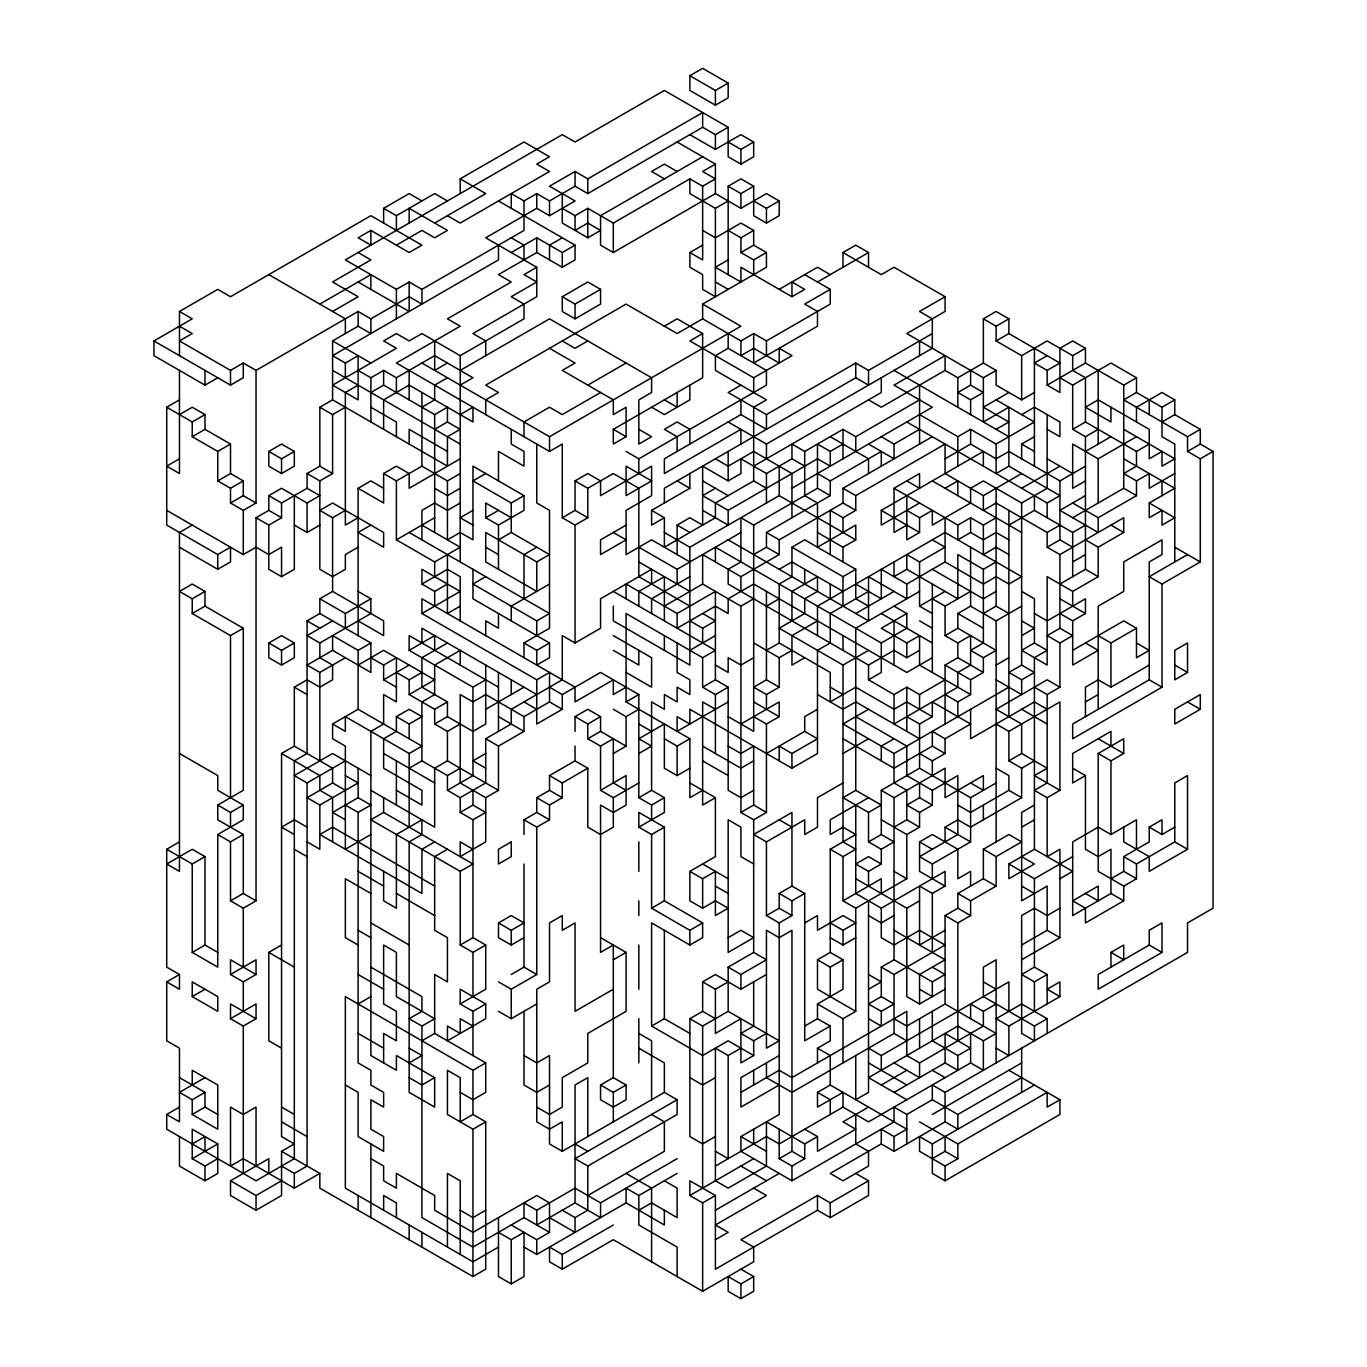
<?xml version="1.0" encoding="UTF-8"?>
<svg xmlns="http://www.w3.org/2000/svg" width="1367" height="1367" viewBox="0 0 1367 1367"><rect width="100%" height="100%" fill="white"/><g stroke="black" fill="none" stroke-linecap="round" stroke-linejoin="round"><path stroke-width="1.5" d="M179.47 355.659L179.47 311.454L217.763 289.36L230.51 296.724L370.884 215.696L421.925 245.154L409.16 252.519L370.884 230.425L358.12 237.79L370.884 245.154L370.884 230.425M217.763 377.77L204.999 385.135L153.958 355.659L153.958 340.93L192.234 318.836L179.47 311.454M383.631 223.06L383.631 208.331L409.16 193.584L421.925 200.949M383.631 208.331L396.396 215.696L434.672 193.584L447.436 200.949M460.201 193.584L460.201 178.855L524.005 142.014L549.517 156.761L536.753 164.125L549.517 171.49L460.201 223.06L447.436 215.696M396.396 245.154L421.925 230.425L434.672 237.79L447.436 230.425L409.16 208.331L409.16 223.06M434.672 223.06L485.712 193.584L460.201 178.855M689.874 75.715L702.638 68.35L728.167 83.079L728.167 97.826L715.402 105.191L689.874 90.444L689.874 75.715L715.402 90.444L728.167 83.079M319.844 304.089L370.884 274.63L370.884 289.36M179.47 547.21L217.763 569.304L230.51 561.94L230.51 547.21L217.763 554.575L166.723 525.099L166.723 407.229L179.47 399.865M179.47 326.2L192.234 333.565L179.47 340.93L230.51 370.389L243.275 363.024L256.039 370.389L358.12 311.454L370.884 318.836L409.16 296.724L421.925 304.089L421.925 289.36L409.16 281.995L396.396 289.36L345.355 259.884L562.281 134.649L575.046 142.014L664.362 90.444L728.167 127.285L728.167 156.761L740.914 164.125L753.678 156.761L753.678 142.014L740.914 134.649L715.402 149.396L689.874 134.649M332.591 311.454L358.12 296.724L332.591 281.995L370.884 259.884L358.12 252.519M511.241 208.331L511.241 193.584L524.005 200.949L536.753 193.584L549.517 200.949L575.046 186.22L587.793 193.584L702.638 127.285L702.638 112.555L587.793 178.855L575.046 171.49L549.517 186.22L575.046 200.949L549.517 215.696L536.753 208.331L536.753 193.584M179.47 414.594L192.234 407.229L204.999 414.594L204.999 429.341L230.51 444.07L230.51 473.529L217.763 480.911L217.763 451.435L192.234 436.705L192.234 421.959L204.999 414.594M153.958 340.93L230.51 385.135L243.275 377.77L243.275 363.024M536.753 208.331L485.712 237.79L536.753 267.266L536.753 296.724L472.965 333.565L485.712 340.93L485.712 355.659M434.672 429.341L447.436 421.976L460.201 429.341L447.436 436.705L447.436 466.164L332.591 399.865L332.591 340.93L358.12 326.2L370.884 333.565L370.884 318.836M421.925 289.36L524.005 230.425L524.005 200.949M192.234 436.705L204.999 429.341M511.241 252.519L536.753 237.79L562.281 252.519L575.046 245.154L575.046 259.901L562.281 267.266L536.753 252.519L498.477 274.63L511.241 281.995L447.436 318.836L460.201 326.2L396.396 363.024L549.517 451.435L562.281 444.07L562.281 517.734L575.046 525.099L587.793 517.734L587.793 488.275L575.046 480.911L575.046 510.369L562.281 517.734M562.281 208.331L575.046 215.696L587.793 208.331L613.322 223.06L689.874 178.855L702.638 186.22L715.402 178.855L702.638 171.49L715.402 164.125L715.402 193.584L740.914 208.331L766.443 193.584L779.207 200.949L779.207 215.696L766.443 223.06L753.678 215.696L753.678 186.22L740.914 178.855L728.167 186.22L728.167 274.63M702.638 127.285L715.402 134.649L728.167 127.285M179.47 458.799L166.723 466.164L179.47 473.529L179.47 370.389M498.477 245.154L498.477 259.884L332.591 355.659L345.355 363.024L358.12 355.659L358.12 399.865L332.591 385.135L396.396 348.295L383.631 340.93L396.396 333.565L409.16 340.93L421.925 333.565L460.201 355.659L524.005 318.836L524.005 304.089L511.241 296.724L536.753 281.995L524.005 274.63L536.753 267.266M562.281 237.79L549.517 245.154L549.517 259.901M702.638 156.761L600.557 215.696L600.557 245.154L613.322 252.519L715.402 193.584M217.763 451.435L230.51 444.07M562.281 193.584L562.281 223.06L587.793 237.79L600.557 230.425L587.793 223.06L575.046 230.425L575.046 215.696M728.167 142.014L740.914 149.396L753.678 142.014M256.039 900.836L243.275 893.454L243.275 834.519L230.51 841.884L230.51 900.836L243.275 908.201L256.039 900.836L256.039 517.734L268.803 525.099L281.551 517.734L281.551 503.005L307.079 488.275L307.079 473.529L319.844 466.164L319.844 407.229L332.591 399.865M358.12 385.135L345.355 392.5L345.355 525.099L358.12 517.734M358.12 370.406L370.884 377.77L383.631 370.406L396.396 377.77L434.672 355.659L472.965 377.77L460.201 385.135M268.803 451.435L281.551 444.07L294.315 451.435L294.315 466.164L281.551 473.529L268.803 466.164L268.803 451.435L281.551 458.799L294.315 451.435M319.844 407.229L332.591 414.594L345.355 407.229M370.884 392.5L383.631 385.135L383.631 370.406M230.51 488.275L243.275 480.911L243.275 495.64L230.51 503.005L230.51 488.275L217.763 480.911M447.436 363.024L434.672 370.406L434.672 340.93M562.281 296.724L587.793 281.995L600.557 289.36L600.557 304.089L575.046 318.836L562.281 311.471L562.281 296.724L575.046 304.089L600.557 289.36M702.638 245.154L689.874 252.519L689.874 267.266L702.638 274.63L702.638 289.36L715.402 296.724L715.402 208.331L728.167 200.966M728.167 186.22L740.914 193.584L753.678 186.22M192.234 525.099L179.47 532.481L179.47 871.36L166.723 863.995L192.234 849.266L204.999 856.631L204.999 945.024L217.763 952.406M447.436 377.77L434.672 385.135L434.672 399.865L421.925 407.229M460.201 370.406L549.517 318.836L651.598 377.77L651.598 392.5L638.833 399.865L638.833 444.07L651.598 436.705L638.833 429.341M230.51 503.005L243.275 510.369L256.039 503.005L256.039 370.389M256.039 517.734L268.803 510.369L268.803 495.64L281.551 488.275L307.079 503.005L319.844 495.64L307.079 488.275M753.678 200.949L766.443 208.331L779.207 200.949M307.079 473.529L319.844 480.911L332.591 473.529L332.591 414.594M383.631 385.135L434.672 414.594L447.436 407.229L447.436 421.976M728.167 230.425L740.914 237.79L753.678 230.425L753.678 245.154L766.443 252.519L766.443 267.266L702.638 304.089L702.638 318.836L677.126 333.565L626.086 304.089L485.712 385.135L498.477 392.5L485.712 399.865L485.712 414.594M460.201 414.594L472.965 407.229L472.965 421.959L409.16 385.135L383.631 399.865L383.631 429.341M587.793 340.93L575.046 348.295L562.281 340.93M728.167 259.901L715.402 267.266L740.914 281.995L740.914 267.266L791.954 296.724L804.719 289.36L791.954 281.995L791.954 296.724M740.914 237.79L740.914 252.519L753.678 245.154M166.723 510.369L243.275 554.575L256.039 547.21L268.803 554.575L281.551 547.21L281.551 576.669L268.803 569.304L268.803 525.099M358.12 635.604L358.12 488.275L370.884 480.911L383.631 488.275M358.12 488.275L383.631 503.005L383.631 473.529L396.396 466.164L409.16 473.529L409.16 488.275L460.201 458.799M740.914 252.519L753.678 259.901L766.443 252.519M204.999 591.415L192.234 584.051L179.47 591.415L192.234 598.78L204.999 591.415L204.999 606.145L243.275 628.239L243.275 790.314L217.763 805.06L217.763 819.79L243.275 834.519M294.315 525.099L307.079 532.464L319.844 525.099M370.884 525.099L358.12 532.481L383.631 547.21L383.631 532.481L332.591 503.005L319.844 510.369L332.591 517.734L345.355 510.369M383.631 473.529L396.396 480.911L421.925 466.164L447.436 480.911L447.436 539.845L460.201 532.481L472.965 539.845L472.965 466.164L524.005 495.64L524.005 510.369L498.477 525.099L485.712 517.734L485.712 503.005L511.241 517.734M664.362 326.2L677.126 318.836L702.638 333.565L702.638 377.77L613.322 429.341L613.322 444.07L626.086 436.705L626.086 407.229L613.322 414.594L613.322 399.865L562.281 370.389L575.046 363.024L549.517 348.295M192.234 598.78L192.234 613.51L204.999 606.145M587.793 385.135L626.086 363.024M281.551 576.669L294.315 569.304L294.315 495.64M447.436 480.911L460.201 473.529M600.557 392.5L562.281 414.594L549.517 407.229L524.005 421.959L524.005 436.705M702.638 333.565L689.874 340.93L753.678 377.77L791.954 355.659L779.207 348.295L779.207 363.024L753.678 348.295L740.914 355.659L740.914 340.93L753.678 333.565L766.443 340.93L830.247 304.089L830.247 289.36L804.719 274.63M779.207 289.36L817.483 267.266L830.247 274.63M842.995 267.266L842.995 252.519L855.759 245.154L868.523 252.519L868.523 267.266M358.12 547.21L345.355 554.575L345.355 569.304L332.591 576.669L319.844 569.304L319.844 480.911M460.201 488.275L447.436 495.64L434.672 488.275M485.712 473.529L472.965 480.911L511.241 503.005L524.005 495.64M421.925 363.024L549.517 436.705L740.914 326.2L702.638 304.089M817.483 281.995L868.523 252.519M192.234 613.51L230.51 635.604L243.275 628.239M396.396 480.911L396.396 539.845L434.672 517.734M460.201 503.005L447.436 510.369L434.672 503.005L421.925 510.369L421.925 539.845M626.086 451.435L638.833 458.799L766.443 385.135L766.443 370.406L728.167 348.295L715.402 355.659L715.402 370.406L766.443 399.865L753.678 407.229L753.678 480.911L766.443 488.275M830.247 289.36L804.719 304.089L817.483 311.454L817.483 326.2L753.678 363.024L753.678 333.565M179.47 1107.099L166.723 1114.481L166.723 1129.21L256.039 1180.78L294.315 1158.669L294.315 760.855L307.079 753.49L307.079 620.874L319.844 613.51L319.844 598.78L332.591 591.415L332.591 517.734M472.965 510.369L460.201 517.734L472.965 525.099M268.803 642.986L281.551 635.621L294.315 642.986L294.315 657.715L281.551 665.08L268.803 657.715L268.803 642.986L281.551 650.35L294.315 642.986M485.712 517.734L498.477 510.369M332.591 620.874L307.079 635.604L319.844 642.986L370.884 613.51L370.884 598.78L358.12 591.415M319.844 598.78L345.355 613.51L370.884 598.78M396.396 539.845L434.672 561.94L460.201 547.21L421.925 525.099M575.046 480.911L587.793 473.529L600.557 480.911L600.557 495.64L651.598 466.164L651.598 495.64L626.086 510.369L626.086 554.575L651.598 539.845L689.874 561.94M740.914 385.135L728.167 392.5L766.443 414.594L855.759 363.024L868.523 370.406L932.328 333.565M626.086 687.174L613.322 694.556L613.322 679.809L575.046 701.92L575.046 687.174L421.925 598.78L421.925 613.51L460.201 591.415L421.925 569.304L421.925 584.034L447.436 569.304L460.201 576.669L460.201 620.874M498.477 539.845L511.241 532.481L549.517 554.575L536.753 561.94L485.712 532.481L485.712 561.94L536.753 591.415L536.753 561.94M587.793 488.275L613.322 473.529L638.833 488.275L638.833 576.669L689.874 606.145M319.844 613.51L370.884 642.986L370.884 672.444L332.591 650.35L307.079 665.08L319.844 672.444L345.355 657.715M421.925 584.034L434.672 591.415L447.436 584.034M766.443 414.594L766.443 429.341L740.914 414.594L664.362 458.799L664.362 473.529L740.914 429.341L740.914 444.07M1047.156 517.734L1047.156 503.005L1059.921 495.64L1008.88 466.181L1008.88 407.229L983.369 421.976L983.369 377.77L906.799 333.565L945.075 311.454L945.075 296.724L919.564 311.454L932.328 318.836L932.328 348.295L766.443 444.07L728.167 421.959M345.355 775.585L358.12 782.949L319.844 805.06L307.079 797.696L332.591 782.949L332.591 768.22L294.315 746.126L294.315 687.174L307.079 679.809L319.844 687.174L332.591 679.809L332.591 665.08L319.844 657.715L319.844 642.986M332.591 650.35L332.591 635.604L358.12 650.35L370.884 642.986M485.712 576.669L472.965 584.051L536.753 620.874L549.517 613.51L409.16 532.481M536.753 547.21L524.005 554.575L524.005 598.78M358.12 665.08L383.631 650.35L434.672 679.809L409.16 694.556L409.16 679.809L396.396 672.444M460.201 606.145L447.436 613.51L447.436 554.575M868.523 370.406L868.523 385.135L855.759 377.77L664.362 488.275L664.362 503.005M370.884 657.715L383.631 665.08L396.396 657.715L396.396 701.92L383.631 694.556L383.631 724.014L370.884 731.379L370.884 1055.529L396.396 1070.276L396.396 1055.529L434.672 1077.64L434.672 1107.099L409.16 1092.37L409.16 841.884L421.925 834.519L421.925 819.79L396.396 834.519L396.396 908.201L383.631 900.819L383.631 871.36M498.477 687.174L409.16 635.604L409.16 650.35L434.672 635.604L434.672 650.35M626.086 525.099L600.557 539.845L600.557 554.575L626.086 539.845L613.322 532.481M753.678 480.911L715.402 503.005L715.402 517.734L664.362 547.21L664.362 517.734L651.598 525.099L651.598 510.369L689.874 488.275L689.874 473.529M1034.409 392.5L1021.645 399.865L996.116 385.135L996.116 370.406L983.369 363.041L983.369 318.836L996.116 311.471L1008.88 318.836L1008.88 333.565L996.116 340.93L996.116 326.2L1008.88 318.836M383.631 665.08L383.631 679.809L409.16 665.08M447.436 642.986L421.925 657.715L421.925 687.174L447.436 701.92L447.436 716.65L472.965 731.379L485.712 724.014L485.712 665.08M549.517 584.034L511.241 606.145L511.241 620.874M715.402 488.275L702.638 495.64L728.167 510.369L817.483 458.799L830.247 466.164L830.247 451.435L842.995 444.07M677.126 554.575L677.126 525.099L689.874 517.734L702.638 525.099L702.638 466.164L728.167 480.911L740.914 473.529L740.914 458.799L766.443 473.529L791.954 458.799L804.719 466.164M753.678 466.164L881.288 392.5L881.288 377.77M268.803 1173.416L268.803 1158.669L230.51 1180.78L230.51 1195.51L256.039 1210.239L281.551 1195.51L281.551 1151.304L294.315 1143.94L281.551 1136.575L281.551 753.49L294.315 746.126M332.591 724.014L358.12 709.285L421.925 746.126L409.16 753.49L345.355 716.65L345.355 731.379L332.591 724.014L332.591 738.744L345.355 746.126L345.355 849.249L370.884 834.519M409.16 679.809L421.925 672.444M791.954 458.799L791.954 444.07L804.719 451.435L842.995 429.341L855.759 436.705L919.564 399.865M791.954 488.275L932.328 407.229L894.035 385.135L945.075 355.659L945.075 370.406L881.288 407.229L868.523 399.865M945.075 370.406L957.84 377.77L983.369 363.041M166.723 1114.481L179.47 1121.846L179.47 1048.164L166.723 1040.8L166.723 981.865L179.47 989.23L179.47 974.5L166.723 967.135L166.723 849.266L179.47 841.884M217.763 805.06L230.51 812.425L243.275 805.06L243.275 819.79L217.763 834.519L217.763 967.135L192.234 952.406L192.234 863.995L204.999 856.631M396.396 716.65L409.16 709.285L421.925 716.65L409.16 724.014L396.396 716.65L396.396 731.379L383.631 738.744L383.631 768.22L421.925 790.314L421.925 805.06L396.396 790.314M524.005 657.715L524.005 642.986L549.517 628.239L549.517 510.369L536.753 503.005L536.753 444.07M664.362 532.481L689.874 547.21L779.207 495.64L855.759 539.845L855.759 525.099L817.483 547.21L817.483 503.005L804.719 495.64L804.719 451.435M970.604 385.135L957.84 392.5L970.604 399.865L983.369 392.5L970.604 385.135L970.604 370.406M983.369 377.77L996.116 370.406M996.116 340.93L1021.645 355.659L1047.156 340.93L1072.685 355.659L1085.449 348.295L1085.449 363.041L1047.156 385.135L1047.156 370.406L1059.921 363.041L1008.88 333.565M370.884 775.585L332.591 753.49L294.315 775.585L307.079 782.949L345.355 760.855M409.16 694.556L434.672 709.285L447.436 701.92M409.16 650.35L472.965 687.174L485.712 679.809M536.753 650.35L549.517 642.986L549.517 657.715L536.753 665.08L536.753 650.35L524.005 642.986M638.833 547.21L677.126 569.304L740.914 532.481M945.075 679.809L919.564 694.556L906.799 687.191L894.035 694.556L868.523 679.809L868.523 665.08L728.167 584.051L728.167 569.304L740.914 561.94L740.914 517.734L753.678 525.099L817.483 488.275L830.247 495.64L830.247 480.911L881.288 451.435L881.288 466.164M881.288 436.705L894.035 444.07L919.564 429.341M1047.156 355.659L1034.409 363.041L1047.156 370.406M434.672 709.285L434.672 724.014L447.436 716.65M460.201 768.22L447.436 775.585L447.436 790.314L460.201 797.679L485.712 782.949L485.712 738.744L511.241 724.014L511.241 709.285L562.281 679.809L562.281 635.604L575.046 642.986L600.557 628.239L600.557 598.78L651.598 569.304L651.598 584.051M689.874 576.669L651.598 598.78L651.598 613.51M753.678 554.575L766.443 547.21L766.443 532.481L830.247 495.64M1021.645 473.546L983.369 495.64L945.075 473.546L945.075 444.07L855.759 495.64L855.759 510.369L842.995 503.005L842.995 488.275L932.328 436.705M1008.88 392.5L983.369 407.229L1008.88 421.976L996.116 429.341M434.672 724.014L447.436 731.379L460.201 724.014M485.712 709.285L524.005 687.174M421.925 613.51L536.753 679.809L549.517 672.444L549.517 701.92L562.281 709.285L562.281 694.556L549.517 687.174M626.086 598.78L626.086 584.034L664.362 606.145L702.638 584.034L740.914 606.145L740.914 812.425L753.678 819.79L766.443 812.425L766.443 724.014L779.207 716.65L779.207 701.92L740.914 724.014M766.443 532.481L779.207 539.845L842.995 503.005M919.564 414.594L957.84 436.705L970.604 429.341L996.116 444.07L1034.409 421.976L996.116 399.865M358.12 768.22L358.12 797.696L332.591 812.425L345.355 819.79M409.16 768.22L421.925 760.855L447.436 775.585M664.362 606.145L677.126 613.51L715.402 591.415L715.402 679.809L728.167 687.191L728.167 790.314L740.914 797.696L753.678 790.314M740.914 591.415L740.914 576.669L779.207 554.575L779.207 539.845M766.443 650.35L779.207 642.986L779.207 584.034L791.954 576.669L791.954 547.21L804.719 539.845L855.759 569.304L855.759 598.78L868.523 606.145M830.247 554.575L830.247 510.369L842.995 517.734L855.759 510.369M906.799 525.099L894.035 532.481L894.035 488.275L919.564 473.529L919.564 488.275L906.799 480.911M945.075 458.799L970.604 444.07L996.116 458.799L1008.88 451.435L1059.921 480.911L1085.449 466.181M1021.645 414.611L1034.409 407.229L1059.921 421.976L1059.921 436.705L1047.156 429.341M1059.921 377.77L1072.685 385.135L1110.961 363.041L1136.49 377.77L1136.49 392.5L1123.725 399.865L1187.53 436.705L1200.277 429.341L1200.277 444.07L1213.042 451.435L1213.042 908.201L1187.53 922.93L1187.53 952.406L945.075 1092.37L932.328 1085.005L932.328 1099.734L957.84 1114.481L1021.645 1077.64M345.355 805.06L358.12 812.425L370.884 805.06L358.12 797.696M549.517 701.92L524.005 716.65L524.005 731.379L498.477 746.109L498.477 790.314L447.436 760.855L434.672 768.22L434.672 827.155L370.884 790.314M562.281 694.556L600.557 672.444L638.833 694.556L638.833 797.696L651.598 805.06L664.362 797.696L664.362 812.425L638.833 827.155L638.833 812.425L664.362 827.155L664.362 900.819L702.638 922.93L702.638 937.659L689.874 945.024L651.598 922.93L651.598 1026.07L702.638 1055.529L728.167 1040.8L753.678 1055.529L753.678 1040.8L740.914 1033.435L753.678 1026.07L753.678 981.865M779.207 569.304L791.954 561.94L842.995 591.415M919.564 503.005L881.288 525.099L881.288 510.369L983.369 451.435L983.369 466.164M230.51 900.836L243.275 893.454M383.631 812.425L370.884 819.79L460.201 871.36L472.965 863.995L383.631 812.425L383.631 797.679M485.712 753.49L472.965 760.855L485.712 768.22M562.281 709.285L536.753 724.014L536.753 679.809M689.874 620.874L702.638 628.239L715.402 620.874L702.638 613.51M740.914 606.145L753.678 598.78M817.483 532.481L842.995 547.21L855.759 539.845M945.075 488.275L957.84 480.911L957.84 495.64M1021.645 458.799L1021.645 444.07L1034.409 436.705M1085.449 363.041L1123.725 385.135L1136.49 377.77M447.436 790.314L472.965 775.585L472.965 687.174M575.046 731.379L575.046 716.65L587.793 709.285L600.557 716.65L600.557 731.379L626.086 746.126L613.322 753.49M689.874 650.35L715.402 635.604M766.443 606.145L779.207 598.78M906.799 510.369L919.564 517.734L932.328 510.369L932.328 525.099L970.604 503.005L970.604 488.275L983.369 480.911L1021.645 503.005L1047.156 488.275L1047.156 414.611M1008.88 466.181L996.116 473.546L996.116 444.07M1072.685 385.135L1072.685 429.341L1085.449 421.976L1136.49 451.435L1149.237 444.07M192.234 952.406L204.999 945.024M575.046 716.65L587.793 724.014L600.557 716.65M613.322 591.415L715.402 650.35L702.638 657.715L626.086 613.51L626.086 701.92L638.833 694.556M791.954 547.21L842.995 576.669L855.759 569.304M919.564 517.734L919.564 532.481L906.799 539.845L906.799 495.64M1072.685 429.341L1085.449 436.705L1098.197 429.341M166.723 981.865L179.47 974.5M460.201 812.425L472.965 805.06L485.712 812.425L472.965 819.79L460.201 812.425L460.201 797.679M524.005 716.65L485.712 694.556L472.965 701.92L460.201 694.556L460.201 782.949L485.712 797.679L498.477 790.314M587.793 724.014L587.793 738.744L600.557 731.379M613.322 709.285L626.086 716.65L638.833 709.285M894.035 488.275L957.84 525.099L970.604 517.734L983.369 525.099L996.116 517.734M1021.645 488.275L1059.921 466.181M1085.449 451.435L1110.961 436.705M1136.49 392.5L1162.001 407.229L1174.766 399.865L1174.766 414.611L1200.277 429.341M434.672 841.884L421.925 849.249L421.925 893.454L319.844 834.519L332.591 827.155L434.672 886.089M524.005 834.519L524.005 819.79L536.753 812.425L536.753 797.679L549.517 790.314L549.517 775.585L575.046 760.855L587.793 768.22L587.793 827.155L600.557 834.519L613.322 827.155L613.322 797.679L600.557 790.314L600.557 746.126L613.322 738.744L613.322 782.949L626.086 790.314M702.638 657.715L702.638 687.174L715.402 679.809M753.678 657.715L740.914 665.08L728.167 657.715L728.167 672.444L715.402 665.08M817.483 620.874L791.954 635.604L791.954 665.08L804.719 657.715M868.523 591.415L830.247 613.51L830.247 642.986L817.483 650.35L817.483 753.49L791.954 768.22L689.874 709.285L689.874 724.014L677.126 716.65L677.126 731.379L728.167 701.92M932.328 539.845L945.075 547.21L919.564 561.94L906.799 554.575L906.799 569.304L894.035 576.669L894.035 561.94M1008.88 539.845L996.116 532.481L983.369 539.845L970.604 532.481L957.84 539.845L957.84 525.099M1085.449 480.911L1072.685 488.275L1072.685 444.07L1098.197 458.799L1136.49 436.705M1162.001 421.976L1174.766 414.611M192.234 996.594L217.763 1011.341L217.763 996.594L192.234 981.865L192.234 996.594L204.999 989.23M230.51 974.5L256.039 959.771L256.039 974.5L243.275 981.865L230.51 974.5L230.51 959.771L256.039 974.5M281.551 1048.164L268.803 1040.8L268.803 952.389L281.551 945.024M447.436 849.249L434.672 856.631L434.672 930.295L447.436 937.659L447.436 981.865L434.672 974.5L434.672 1033.435L485.712 1062.894L485.712 1092.37L472.965 1099.734L460.201 1092.37M549.517 775.585L562.281 782.949L587.793 768.22M702.638 687.174L715.402 694.556L728.167 687.174M753.678 642.986L779.207 657.715L791.954 650.35M855.759 613.51L894.035 591.415M728.167 539.845L868.523 620.874L868.523 576.686L906.799 598.78L906.799 584.051L945.075 561.94L945.075 517.734M1008.88 525.116L1034.409 510.369L1034.409 495.64M536.753 797.679L549.517 805.06L562.281 797.679L562.281 782.949M638.833 753.49L651.598 746.126L638.833 738.744L664.362 724.014L664.362 768.22L677.126 775.585L689.874 768.22M779.207 687.174L766.443 679.809L753.678 687.174L766.443 694.556L779.207 687.174L779.207 657.715M919.564 591.415L855.759 628.239L855.759 790.331L842.995 797.696L868.523 812.425L881.288 805.06L855.759 790.331M1085.449 495.64L1059.921 510.369L1098.197 532.481L1098.197 517.734L1136.49 495.64L1136.49 480.911L1149.237 473.546L1149.237 488.275L1174.766 473.546M524.005 819.79L536.753 827.155L549.517 819.79L549.517 805.06M600.557 790.314L626.086 775.585L626.086 805.06L613.322 812.425L600.557 805.06L600.557 952.389L613.322 945.024L613.322 1077.64L600.557 1085.005L600.557 1099.734L613.322 1107.099L626.086 1099.734L626.086 1085.005L613.322 1077.64M664.362 738.744L677.126 746.126L689.874 738.744L689.874 797.696L702.638 790.314M715.402 561.94L715.402 547.21L881.288 642.968L906.799 628.239L906.799 613.51L881.288 628.239L906.799 642.986L906.799 657.715L919.564 650.35M919.564 561.94L919.564 606.145L945.075 591.415M906.799 569.304L957.84 598.78L957.84 554.575L983.369 569.304L996.116 561.94M983.369 495.64L983.369 510.369L996.116 503.005L1047.156 532.481L1059.921 525.116M1072.685 517.734L1123.725 488.275L1123.725 385.135M1187.53 436.705L1187.53 451.435L1200.277 444.07M230.51 1018.705L256.039 1003.959L256.039 1018.705L243.275 1026.07L230.51 1018.705L230.51 1003.959L256.039 1018.705M613.322 797.679L638.833 782.949M791.954 620.874L791.954 591.415L817.483 576.669L817.483 591.415L804.719 598.78L804.719 613.51L779.207 628.239L842.995 665.08L868.523 650.35M932.328 598.78L945.075 606.145L970.604 591.415M1047.156 532.481L1047.156 547.21L1059.921 539.845L1072.685 547.21M1072.685 576.686L1072.685 532.481L1085.449 525.116M1187.53 451.435L1200.277 458.799L1213.042 451.435M638.833 797.696L651.598 790.314L664.362 797.696M868.523 665.08L894.035 650.35L906.799 657.715M906.799 642.986L919.564 635.621L919.564 665.08L970.604 694.556L970.604 679.809L983.369 672.444L983.369 657.715L970.604 650.35L983.369 642.986L983.369 569.304M945.075 606.145L945.075 635.621L957.84 628.256L957.84 613.51L970.604 606.145L996.116 620.874L1021.645 606.145M996.116 591.415L983.369 598.78L932.328 569.304M1047.156 547.21L1059.921 554.575L1123.725 517.734L1123.725 532.481L1098.197 547.21L1085.449 539.845M1149.237 503.005L1174.766 517.734L1162.001 525.116L1162.001 510.369L1149.237 517.734L1149.237 503.005L1174.766 488.275L1123.725 458.799M817.483 709.285L804.719 716.65L804.719 731.379L817.483 738.761L791.954 753.49L779.207 746.126L779.207 760.855M868.523 679.809L881.288 672.444L881.288 642.968M983.369 613.51L996.116 606.145L996.116 488.275M1072.685 561.94L1085.449 554.575M204.999 1077.64L179.47 1092.37L192.234 1099.734L204.999 1092.37L204.999 1107.099L192.234 1114.481L192.234 1099.734M753.678 760.855L740.914 768.22L702.638 746.126M766.443 753.49L804.719 731.379M932.328 657.715L906.799 672.444L753.678 584.034L728.167 598.78L728.167 613.51L715.402 606.145L677.126 628.239L677.126 613.51M945.075 635.621L957.84 642.986L970.604 635.621L970.604 665.08L957.84 672.444L957.84 687.191L894.035 724.014L894.035 694.556M1059.921 584.051L1085.449 569.304L1098.197 576.686L1098.197 547.21M358.12 1003.959L370.884 996.594M460.201 871.36L460.201 945.024L472.965 937.659L485.712 945.024L485.712 989.23L460.201 1003.959L460.201 989.23L485.712 1003.959L485.712 1018.705L447.436 1040.8L447.436 1026.07L460.201 1033.435L460.201 1018.705L472.965 1026.07M498.477 922.93L511.241 915.565L524.005 922.93L511.241 930.295L498.477 922.93L498.477 937.659L511.241 945.024L524.005 937.659M638.833 827.155L651.598 834.519L664.362 827.155M689.874 871.36L702.638 878.725L715.402 871.36L715.402 915.565L728.167 908.201L715.402 900.836L702.638 908.201L689.874 900.819L689.874 871.36L715.402 856.631L715.402 797.696L702.638 805.06L702.638 701.92L715.402 709.285M868.523 709.285L842.995 724.014L894.035 753.49L1008.88 687.191M945.075 724.014L945.075 665.08L957.84 657.715L983.369 672.444M1059.921 878.725L1072.685 871.36L1034.409 849.266L1034.409 657.715L1047.156 650.35L1034.409 642.986L1021.645 650.35L1047.156 665.08L1047.156 576.669L1072.685 591.415L1098.197 576.686M460.201 945.024L472.965 952.389L485.712 945.024M983.369 657.715L996.116 650.35L957.84 628.239M1021.645 635.621L1034.409 628.256L1021.645 620.874M740.914 812.425L753.678 805.06L766.443 812.425M842.995 753.49L868.523 738.761M996.116 665.08L1008.88 657.715M1059.921 628.239L1047.156 635.621L1059.921 642.986L1072.685 635.621L1059.921 628.239L1059.921 554.575M1059.921 613.51L1072.685 620.874L1085.449 613.51L1085.449 598.78L1047.156 620.874L1034.409 613.51M1187.53 554.575L1149.237 576.686L1162.001 584.051L1200.277 561.94L1200.277 458.799M192.234 1143.94L204.999 1136.575L204.999 1151.304M894.035 738.761L881.288 746.126L881.288 760.855M906.799 716.65L919.564 724.014L932.328 716.65L932.328 701.92L970.604 724.014L945.075 738.761L932.328 731.379L932.328 746.126L894.035 768.22L842.995 738.761M945.075 694.556L957.84 701.92L970.604 694.556M1021.645 665.08L1008.88 672.444L1021.645 679.809L1034.409 672.444L1021.645 665.08L1021.645 503.005M192.234 1158.669L217.763 1143.94L192.234 1129.21L192.234 1158.669L204.999 1166.051L217.763 1158.669M370.884 967.135L421.925 996.594L421.925 1011.341L409.16 1018.705L421.925 1026.07L434.672 1018.705L396.396 996.594L396.396 952.389L383.631 945.024L383.631 1003.959L396.396 1011.341L396.396 1040.8L383.631 1033.435L383.631 1062.911M511.241 974.5L524.005 967.135L536.753 974.5L536.753 827.155M842.995 782.949L817.483 797.696L817.483 827.155L804.719 834.519L804.719 819.79L766.443 841.884L753.678 834.519L791.954 812.425L791.954 886.089L804.719 893.454L804.719 1040.8L830.247 1026.07L830.247 1040.8L817.483 1048.164L817.483 1062.911M1072.685 650.35L1123.725 620.874L1136.49 628.256L1136.49 657.715L1149.237 650.35L1136.49 642.986M421.925 1040.8L434.672 1033.435M460.201 1003.959L472.965 1011.324L485.712 1003.959M498.477 981.865L511.241 989.23L536.753 974.5M651.598 834.519L651.598 908.201L664.362 900.819M1098.197 635.621L1110.961 642.986L1136.49 628.256M179.47 1136.575L179.47 1166.051L204.999 1180.78L217.763 1173.416L217.763 1143.94M409.16 1062.911L421.925 1055.529L409.16 1048.164M868.523 797.696L830.247 819.79L830.247 834.519L842.995 827.155L855.759 834.519L830.247 849.266L830.247 952.406L817.483 959.771L817.483 989.23L855.759 1011.341L855.759 908.201L906.799 878.725L906.799 834.519L919.564 827.155L919.564 812.425L906.799 805.06L919.564 797.696L932.328 805.06L932.328 790.331L957.84 775.585L957.84 834.519L919.564 856.631L932.328 863.995L970.604 841.884L970.604 797.696L919.564 768.22L919.564 724.014M868.523 812.425L868.523 841.884L881.288 849.266L894.035 841.884L881.288 834.519L881.288 790.331L919.564 768.22M919.564 753.49L932.328 760.855L945.075 753.49L945.075 738.761M1034.409 687.191L1047.156 694.556L1059.921 687.191L1059.921 642.986M498.477 1011.341L511.241 1018.705L536.753 1003.959M613.322 959.771L626.086 952.389L626.086 1011.341L587.793 1033.435L587.793 1062.911L562.281 1077.64L562.281 1107.099L549.517 1114.464L536.753 1107.099M932.328 967.135L945.075 974.5L932.328 981.865L894.035 959.771L894.035 797.696L945.075 768.22L945.075 797.696L983.369 775.585L983.369 790.331L970.604 782.949M996.116 724.014L1008.88 731.379L1059.921 701.92L1059.921 790.331L1047.156 797.696L1034.409 790.331L1047.156 782.949L1047.156 694.556M434.672 1077.64L421.925 1085.005L409.16 1077.64M651.598 908.201L689.874 930.295L702.638 922.93M1085.449 701.92L1098.197 694.556M1085.449 716.65L1085.449 687.191L1098.197 679.809L1110.961 687.191L1149.237 665.08M230.51 1180.78L256.039 1195.51L281.551 1180.78M281.551 1166.051L294.315 1173.416L307.079 1166.051L307.079 782.949M498.477 1247.08L472.965 1261.809L345.355 1188.145L345.355 996.594L472.965 1070.276L485.712 1062.894M613.322 989.23L575.046 1011.341L575.046 922.93L562.281 930.295L562.281 915.565L549.517 922.93L549.517 981.865L536.753 989.23L536.753 1121.846L549.517 1129.21L562.281 1121.846L562.281 1151.304L549.517 1143.94L549.517 1055.529L536.753 1062.911L524.005 1055.529M766.443 841.884L766.443 915.565L779.207 908.201L779.207 893.454L791.954 886.089M830.247 849.266L842.995 856.631L855.759 849.266L842.995 841.884L842.995 665.08M868.523 841.884L881.288 834.519M894.035 827.155L906.799 819.79L906.799 790.331L894.035 782.949L894.035 753.49M919.564 812.425L932.328 805.06M1008.88 731.379L1008.88 760.855L1021.645 753.49L1047.156 768.22L1034.409 775.585L1059.921 790.331M1162.001 687.191L1149.237 679.826L1072.685 724.014L1072.685 738.761L1162.001 687.191L1162.001 584.051M256.039 1166.051L256.039 1107.099L243.275 1114.481L230.51 1107.099L230.51 1166.051L243.275 1158.669L294.315 1188.145L319.844 1173.416L319.844 1188.145L472.965 1276.556L485.712 1269.174L485.712 1121.846L472.965 1114.464L460.201 1121.846L460.201 1077.64L447.436 1070.276L447.436 1114.464L472.965 1129.21L485.712 1121.846M728.167 937.659L740.914 930.295L753.678 937.659L728.167 952.406L728.167 819.79L740.914 827.155L740.914 856.631L753.678 863.995M779.207 893.454L791.954 900.836L804.719 893.454M970.604 797.696L996.116 782.949M1008.88 760.855L1021.645 768.22L1034.409 760.855M1187.53 672.444L1174.766 679.826L1174.766 650.35L1187.53 642.986L1187.53 672.444L1174.766 665.08M766.443 915.565L779.207 922.93L791.954 915.565L791.954 900.836M881.288 863.995L868.523 856.631L855.759 863.995L868.523 871.36L881.288 863.995L881.288 849.266M855.759 805.06L855.759 893.471L881.288 908.201L945.075 871.36L945.075 886.089L919.564 871.36L919.564 841.884L932.328 834.519L957.84 849.266L957.84 878.725L970.604 871.36L970.604 886.089M945.075 841.884L945.075 827.155L957.84 819.79L970.604 827.155L1021.645 797.696L1021.645 768.22M1021.645 797.696L1008.88 790.331L970.604 812.425L957.84 805.06M715.402 1018.705L702.638 1011.341L702.638 981.865L715.402 974.5L740.914 989.23L766.443 974.5M728.167 967.135L753.678 952.406L766.443 959.771L740.914 974.5L728.167 967.135L728.167 1011.341L779.207 1040.8L766.443 1048.164L766.443 930.295L779.207 937.659L791.954 930.295L791.954 1151.304L804.719 1158.669L804.719 1143.94L766.443 1121.846L766.443 1166.051L728.167 1188.145L715.402 1180.78L715.402 1048.164L728.167 1055.529L740.914 1048.164M804.719 922.93L817.483 915.565L817.483 930.295L842.995 915.565L855.759 922.93L842.995 930.295L830.247 922.93M855.759 908.201L842.995 900.836L881.288 878.725L881.288 893.454M1098.197 753.49L1123.725 738.761L1123.725 753.49L1110.961 760.855L1098.197 753.49L1098.197 871.36L1123.725 886.089L1136.49 878.725L1136.49 863.995L1123.725 856.631L1123.725 871.36L1110.961 878.725M549.517 1085.005L536.753 1092.37L524.005 1085.005L524.005 1011.341M651.598 1026.07L664.362 1018.705L689.874 1033.435M702.638 981.865L715.402 989.23L728.167 981.865M1034.409 805.06L1021.645 812.425L1021.645 900.836L1047.156 886.089L1047.156 930.295L1059.921 937.659L1059.921 849.266L1047.156 856.631L1047.156 797.696M1123.725 886.089L1123.725 900.836L1110.961 893.471L1110.961 849.266L1098.197 856.631L1085.449 849.266L1085.449 775.585L1072.685 782.949L1072.685 753.49L1110.961 731.379L1110.961 746.126M1200.277 709.285L1174.766 724.014L1174.766 709.285L1200.277 694.556L1200.277 709.285L1187.53 701.92M715.402 1136.575L702.638 1143.94L689.874 1136.575L689.874 1018.705L702.638 1011.341M983.369 849.266L1008.88 834.519L1021.645 841.884L996.116 856.631L983.369 849.266L983.369 878.725L957.84 893.454L957.84 908.201L945.075 915.565L945.075 1003.976L996.116 1033.435L983.369 1040.8L957.84 1026.07L868.523 1077.64L906.799 1099.734M1021.645 827.155L1034.409 819.79M689.874 1018.705L702.638 1026.07L728.167 1011.341M830.247 937.659L842.995 945.024L855.759 937.659M894.035 915.565L881.288 922.93L868.523 915.565M855.759 878.725L906.799 908.201L919.564 900.836M945.075 930.295L919.564 945.024L919.564 886.089L932.328 893.454L945.075 886.089M600.557 1085.005L613.322 1092.37L626.086 1085.005M817.483 959.771L830.247 967.135L842.995 959.771L842.995 989.23L817.483 1003.976L817.483 1018.705L830.247 1026.07M1021.645 856.631L1034.409 863.995L1008.88 878.725L1008.88 863.995L1034.409 849.266M957.84 893.454L970.604 900.836L996.116 886.089L996.116 856.631M562.281 1151.304L664.362 1092.37L677.126 1099.734L677.126 1114.481L587.793 1166.034L575.046 1158.669L677.126 1099.734M753.678 1040.8L766.443 1033.435M881.288 996.594L894.035 1003.976L881.288 1011.341L868.523 1003.976L881.288 996.594L881.288 967.135L894.035 959.771M945.075 915.565L957.84 922.93L970.604 915.565L970.604 900.836M1008.88 863.995L1034.409 878.725L1072.685 856.631M1110.961 893.471L1072.685 915.565L1072.685 841.901L1098.197 827.155L1110.961 834.519L1136.49 819.79L1136.49 849.266M485.712 1210.239L472.965 1217.604L460.201 1210.239M715.402 1077.64L702.638 1085.005L689.874 1077.64M753.678 1055.529L740.914 1062.911L740.914 1018.705L715.402 1033.435L715.402 989.23M804.719 1026.07L817.483 1018.705M868.523 989.23L881.288 981.865L868.523 974.5M881.288 967.135L894.035 974.5L945.075 945.024L919.564 930.295L894.035 945.024L881.288 937.659L881.288 908.201M1149.237 827.155L1162.001 819.79L1162.001 834.519L1149.237 827.155L1149.237 841.901L1123.725 856.631M779.207 1055.529L740.914 1077.64L740.914 1107.099L779.207 1085.005M817.483 1003.976L842.995 1018.705L855.759 1011.341M1162.001 834.519L1174.766 827.155M587.793 1136.575L587.793 1077.64L575.046 1085.005L575.046 1202.875L600.557 1217.604L600.557 1202.875L575.046 1188.145L536.753 1210.239L524.005 1202.875L524.005 1217.604L472.965 1247.08L421.925 1217.604L421.925 1026.07M740.914 1092.37L779.207 1070.276L791.954 1077.64L906.799 1011.341L906.799 1055.546L919.564 1062.911L983.369 1026.07L983.369 1011.341L970.604 1003.976L970.604 1018.705M1059.921 908.201L1047.156 915.565L1034.409 908.201L1021.645 915.565L1021.645 1033.435L1034.409 1040.8L1034.409 1026.07L983.369 996.594L983.369 967.135L996.116 959.771L996.116 1062.911M1136.49 863.995L1174.766 841.901L1187.53 849.266L1187.53 775.585L1174.766 782.949L1174.766 841.901M498.477 1232.351L511.241 1239.715L524.005 1232.351L524.005 1276.556L511.241 1283.921L498.477 1276.556L498.477 1217.604M575.046 1202.875L536.753 1224.986L536.753 1210.239M587.793 1195.51L664.362 1151.304L664.362 1121.846L651.598 1114.481M906.799 908.201L906.799 996.594L919.564 1003.976L945.075 989.23M1021.645 945.024L1047.156 930.295M1187.53 849.266L1149.237 871.36L1149.237 856.631L1123.725 841.901L1123.725 827.155M524.005 1247.08L536.753 1254.445L536.753 1239.715L549.517 1232.351L549.517 1202.875L536.753 1195.51L472.965 1232.351L434.672 1210.239L434.672 1195.51L396.396 1173.416L396.396 1188.145L383.631 1180.78L383.631 1166.034L370.884 1158.669M562.281 1210.239L575.046 1217.604L587.793 1210.239L587.793 1166.034M600.557 1202.875L677.126 1158.669M894.035 974.5L894.035 1033.435L791.954 1092.37L766.443 1077.64L766.443 1062.911M945.075 1003.976L906.799 1026.07L894.035 1018.705M1021.645 959.771L1059.921 937.659M1123.725 900.836L1085.449 922.93L1085.449 908.201L1072.685 900.836L1098.197 886.089L1098.197 900.836L1085.449 893.471M536.753 1254.445L626.086 1202.875L626.086 1188.145L638.833 1195.51L677.126 1173.416M932.328 1099.734L906.799 1114.481L894.035 1107.116L894.035 1121.846L791.954 1180.78L740.914 1151.304L740.914 1136.575L779.207 1114.481L779.207 922.93M970.604 1033.435L970.604 1062.911L868.523 1121.846L842.995 1107.116L842.995 1092.37L817.483 1107.099L817.483 1092.37L830.247 1085.005L906.799 1129.21L894.035 1136.575L881.288 1129.21L881.288 1143.94L894.035 1151.304L945.075 1121.846L957.84 1129.21L957.84 1114.481M881.288 1070.276L881.288 1055.546L1008.88 981.865L1008.88 1011.341M1047.156 974.5L1034.409 967.135L1021.645 974.5L1034.409 981.865L1047.156 974.5L1047.156 1003.976M715.402 1195.51L702.638 1202.875L689.874 1195.51L689.874 1180.78L715.402 1195.51L715.402 1269.174L817.483 1210.239L830.247 1217.621L868.523 1195.51L868.523 1180.78L830.247 1202.875L817.483 1195.51L740.914 1239.715L753.678 1247.08L753.678 1261.809L702.638 1291.285L613.322 1239.715L562.281 1269.174L549.517 1261.809L549.517 1247.08L562.281 1254.445L613.322 1224.986M638.833 1210.239L651.598 1202.875L677.126 1217.604L677.126 1188.145L664.362 1180.78M715.402 1166.051L766.443 1136.575L779.207 1143.94L842.995 1107.116M983.369 1011.341L996.116 1003.976M689.874 1195.51L753.678 1158.669M881.288 1085.005L906.799 1070.276M1110.961 952.406L1123.725 945.041L1123.725 959.771L1110.961 952.406L1110.961 967.135M779.207 1129.21L779.207 1158.669L791.954 1151.304M804.719 1143.94L817.483 1136.575L817.483 1151.304L855.759 1129.21L842.995 1121.846L868.523 1107.116M894.035 1092.37L945.075 1062.911L957.84 1070.276L957.84 1055.529L970.604 1048.164L945.075 1033.435L945.075 1062.911M1047.156 1033.435L1047.156 1018.705L1021.645 1003.976L996.116 1018.705L1008.88 1026.07L1059.921 996.594L1059.921 981.865L1047.156 989.23L1059.921 996.594M1149.237 945.041L1098.197 974.5L1098.197 989.23L1162.001 952.406L1162.001 922.93L1149.237 930.295L1149.237 945.041L1162.001 952.406M715.402 1210.239L779.207 1173.416M779.207 1158.669L791.954 1166.051L804.719 1158.669M1034.409 1026.07L1047.156 1018.705M715.402 1239.715L728.167 1232.351L715.402 1224.986L766.443 1195.51L753.678 1188.145M881.288 1143.94L830.247 1173.416L842.995 1180.78L868.523 1166.051L868.523 1151.304L855.759 1143.94L855.759 1114.481M932.328 1114.481L1021.645 1062.911M932.328 1143.94L932.328 1173.416L945.075 1180.78L1059.921 1114.481L1059.921 1099.734L1047.156 1107.116L1047.156 1092.37L957.84 1143.94L957.84 1158.669L945.075 1166.051L919.564 1151.304L919.564 1136.575L932.328 1143.94L1034.409 1085.005M932.328 1158.669L945.075 1151.304L945.075 1136.575M740.914 1283.921L753.678 1276.556L753.678 1291.285L740.914 1298.65L728.167 1291.285L728.167 1276.556L740.914 1283.921L740.914 1298.65M1085.449 348.295L1072.685 340.93L1059.921 348.295L1059.921 392.5L1047.156 385.135M1174.766 399.865L1162.001 392.5L1136.49 407.229L1136.49 421.976M677.126 142.014L715.402 164.125M945.075 296.724L894.035 267.266L881.288 274.63L842.995 252.519M983.369 318.836L996.116 326.2M677.126 171.49L664.362 164.125L651.598 171.49L664.362 178.855M1123.725 429.341L1174.766 458.799L1162.001 466.164L1162.001 451.435L1149.237 458.799L1149.237 429.341L1098.197 399.865L1085.449 407.229L1110.961 421.976L1110.961 407.229M715.402 208.331L689.874 193.584L689.874 178.855M753.678 230.425L740.914 223.06L715.402 237.79L702.638 230.425M1136.49 480.911L1123.725 473.546L1136.49 466.164L1136.49 451.435M1123.725 488.275L1136.49 495.64M689.874 252.519L702.638 259.901L702.638 186.22M894.035 370.406L1008.88 436.705M1021.645 444.07L1034.409 451.435M1047.156 458.799L1072.685 473.546M715.402 281.995L728.167 289.36M1174.766 547.21L1200.277 561.94M1072.685 503.005L1098.197 517.734M1110.961 525.116L1123.725 532.481M906.799 421.976L1047.156 503.005M498.477 200.949L575.046 245.154M702.638 318.836L740.914 340.93M1034.409 510.369L1072.685 532.481M511.241 237.79L524.005 245.154L524.005 259.901M868.523 444.07L894.035 458.799L894.035 444.07M932.328 480.911L1021.645 532.481M830.247 436.705L868.523 458.799L868.523 473.529M830.247 451.435L817.483 444.07L817.483 488.275M1008.88 554.575L996.116 547.21L983.369 554.575L983.369 525.099M1059.921 598.78L1085.449 613.51M817.483 473.529L830.247 480.911M842.995 488.275L855.759 495.64M881.288 510.369L919.564 532.481M1021.645 591.415L1034.409 598.78L1034.409 642.986M664.362 399.865L677.126 407.229L677.126 392.5M945.075 561.94L983.369 584.051L996.116 576.669L1008.88 584.051L1021.645 576.686L945.075 532.481L817.483 606.145L817.483 635.621M1085.449 642.986L1098.197 650.35L1072.685 665.08L1072.685 620.874M651.598 407.229L664.362 414.594L689.874 399.865L689.874 385.135M996.116 606.145L1008.88 613.51M715.402 458.799L728.167 466.164L753.678 451.435L791.954 473.529L791.954 517.734M906.799 584.051L881.288 569.304L881.288 598.78L855.759 584.051M957.84 613.51L983.369 628.239M358.12 281.995L409.16 311.454L409.16 281.995M613.322 429.341L626.086 436.705M702.638 480.911L728.167 495.64M919.564 606.145L932.328 613.51M1059.921 687.191L1047.156 679.809L996.116 709.285L1021.645 724.014L1021.645 753.49M677.126 480.911L689.874 488.275M894.035 606.145L906.799 613.51M919.564 620.874L932.328 628.256M702.638 510.369L728.167 525.099L728.167 510.369M766.443 547.21L779.207 554.575M881.288 613.51L932.328 642.986M996.116 679.809L1021.645 694.556L1021.645 679.809M1047.156 709.285L1034.409 701.92L970.604 738.761L970.604 709.285M1098.197 738.761L1123.725 753.49M268.803 274.63L345.355 318.836L345.355 333.565M945.075 665.08L970.604 679.809M1021.645 709.285L1047.156 724.014M651.598 510.369L664.362 517.734M677.126 525.099L689.874 532.481M332.591 340.93L370.884 363.024M740.914 576.669L702.638 554.575L702.638 584.051M1072.685 768.22L1085.449 775.585M332.591 370.406L460.201 444.07M575.046 510.369L587.793 517.734M932.328 716.65L906.799 701.92L894.035 709.285L855.759 687.191L830.247 701.92L830.247 672.444L779.207 642.986M370.884 407.229L396.396 421.976L396.396 436.705M447.436 451.435L409.16 429.341L409.16 444.07M638.833 561.94L689.874 591.415M996.116 768.22L1008.88 775.585L1008.88 790.331M830.247 687.174L842.995 694.539M919.564 738.761L855.759 701.92L842.995 709.285L817.483 694.556M932.328 746.126L945.075 753.49M855.759 716.65L906.799 746.126L906.799 775.585L932.328 790.331M1123.725 871.36L1136.49 878.725M485.712 547.21L498.477 554.575M753.678 701.92L779.207 716.65M319.844 466.164L332.591 473.529M613.322 635.604L651.598 657.715L651.598 687.174L626.086 672.444M753.678 716.65L766.443 724.014M881.288 790.331L894.035 797.696M945.075 827.155L970.604 841.884M613.322 650.35L638.833 665.08L638.833 650.35M728.167 716.65L753.678 731.379L753.678 525.099M906.799 819.79L919.564 827.155M1021.645 886.089L1034.409 893.454M166.723 407.229L192.234 421.959M881.288 819.79L906.799 834.519M919.564 841.884L932.328 849.266M983.369 878.725L996.116 886.089M549.517 642.986L472.965 598.78L472.965 569.304M728.167 746.126L740.914 753.49L753.678 746.126L753.678 805.06M230.51 473.529L243.275 480.911M268.803 495.64L281.551 503.005M626.086 701.92L689.874 738.744M243.275 495.64L256.039 503.005M268.803 510.369L281.551 517.734M638.833 724.014L651.598 731.379M702.638 760.855L728.167 775.585M894.035 871.36L906.799 878.725M957.84 908.201L970.604 915.565M779.207 819.79L791.954 827.155M536.753 694.556L421.925 628.239L421.925 642.986M689.874 782.949L715.402 797.696M332.591 591.415L383.631 620.874L383.631 635.604L358.12 620.874M524.005 701.92L536.753 709.285M587.793 738.744L600.557 746.126M894.035 930.295L945.075 959.771L919.564 974.5L919.564 1003.976M983.369 981.865L996.116 989.23M498.477 716.65L524.005 731.379M307.079 620.874L319.844 628.239M383.631 679.809L396.396 687.174M485.712 738.744L498.477 746.109M702.638 863.995L728.167 878.725M779.207 908.201L791.954 915.565M919.564 989.23L932.328 996.594L932.328 981.865M549.517 790.314L562.281 797.679M715.402 886.089L728.167 893.454M830.247 952.406L842.995 959.771M996.116 1048.164L1008.88 1055.546L1008.88 1026.07M1008.88 1070.276L1059.921 1099.734M536.753 812.425L549.517 819.79M957.84 1055.529L932.328 1040.8L932.328 1011.341M970.604 1062.911L983.369 1070.276L983.369 1040.8M294.315 687.174L307.079 694.556M868.523 1018.705L881.288 1026.07L881.288 1011.341M894.035 1033.435L906.799 1040.8M383.631 753.49L434.672 782.949M932.328 1070.276L945.075 1077.64M868.523 1048.164L881.288 1055.546M894.035 1062.911L919.564 1077.64L919.564 1062.911M868.523 1062.911L906.799 1085.005M472.965 849.249L460.201 841.884L460.201 856.631L485.712 841.884L485.712 797.679M817.483 1048.164L830.247 1055.529L830.247 1085.005M281.551 753.49L319.844 775.585L319.844 790.314L332.591 797.696L332.591 841.884M332.591 782.949L345.355 790.314M600.557 937.659L626.086 952.389M919.564 1121.846L957.84 1143.94M945.075 1151.304L957.84 1158.669M817.483 1092.37L830.247 1099.734L830.247 1114.481M179.47 753.49L217.763 775.585L217.763 790.314L243.275 805.06M307.079 827.155L294.315 819.79L281.551 827.155L294.315 834.519M307.079 841.884L319.844 849.249L319.844 805.06M358.12 871.36L383.631 886.089M396.396 893.454L434.672 915.565M638.833 1033.435L651.598 1040.8L651.598 1099.734M804.719 1129.21L817.483 1136.575M294.315 849.266L307.079 856.631M370.884 893.454L345.355 878.725L345.355 937.659L358.12 945.024M638.833 1048.164L664.362 1062.911L664.362 1092.37M855.759 1173.416L868.523 1180.78M217.763 834.519L230.51 841.884M370.884 922.93L409.16 945.024M740.914 1136.575L766.443 1151.304M358.12 930.295L370.884 937.659M715.402 1151.304L728.167 1158.669L728.167 1055.529M740.914 1166.051L766.443 1180.78M166.723 849.266L192.234 863.995M358.12 974.5L383.631 989.23M268.803 952.389L294.315 967.135M575.046 1143.94L587.793 1151.304M626.086 1173.416L651.598 1188.145L651.598 1261.809M358.12 1033.435L383.631 1048.164M626.086 1202.875L664.362 1224.986L664.362 1210.239M740.914 1269.174L753.678 1276.556M345.355 1085.005L358.12 1092.37L358.12 1136.575L383.631 1151.304L383.631 1136.575L370.884 1129.21L370.884 1099.734L383.631 1107.099L383.631 1092.37L370.884 1085.005L370.884 1070.276L358.12 1062.911L358.12 812.425M549.517 1217.604L575.046 1232.351L575.046 1217.604M524.005 1217.604L549.517 1232.351M511.241 1224.986L536.753 1239.715M281.551 1107.099L294.315 1114.481M281.551 1121.846L307.079 1136.575M179.47 1077.64L204.999 1092.37M204.999 1107.099L217.763 1114.481M281.551 1151.304L319.844 1173.416M192.234 1114.481L217.763 1129.21L217.763 1085.005L192.234 1070.276L192.234 1085.005M1174.766 561.94L1174.766 444.07L1162.001 436.705L1162.001 407.229M1162.001 480.911L1162.001 495.64M1149.237 399.865L1149.237 414.611M1149.237 679.826L1149.237 561.94L1162.001 554.575L1162.001 539.845L1123.725 561.94L1123.725 591.415L1098.197 606.145L1098.197 709.285M1110.961 642.986L1110.961 687.191M1110.961 760.855L1110.961 834.519M1098.197 370.406L1098.197 444.07M1098.197 458.799L1098.197 503.005M1085.449 421.976L1085.449 377.77L1072.685 370.406L1072.685 355.659M1085.449 436.705L1085.449 569.304M1072.685 591.415L1072.685 606.145M1059.921 480.911L1059.921 539.845M1034.409 348.295L1034.409 466.181M1034.409 878.725L1034.409 967.135M1034.409 981.865L1034.409 1011.341M1021.645 355.659L1021.645 399.865M1021.645 1048.164L1021.645 1092.37M1008.88 510.369L1008.88 716.65M996.116 620.874L996.116 841.884M983.369 805.06L983.369 819.79M970.604 399.865L970.604 414.611M970.604 429.341L970.604 444.07M970.604 517.734L970.604 532.481M970.604 547.21L970.604 606.145M957.84 377.77L957.84 407.229M957.84 436.705L957.84 466.164M957.84 642.986L957.84 657.715M957.84 701.92L957.84 716.65M957.84 922.93L957.84 1040.8M945.075 1092.37L945.075 1121.846M945.075 1166.051L945.075 1180.78M932.328 584.051L932.328 672.444M932.328 760.855L932.328 775.585M932.328 863.995L932.328 878.725M932.328 893.454L932.328 952.406M919.564 340.93L919.564 355.659M919.564 385.135L919.564 444.07M919.564 694.556L919.564 709.285M919.564 782.949L919.564 797.696M919.564 1018.705L919.564 1048.164M906.799 687.191L906.799 731.379M906.799 1114.481L906.799 1143.94M894.035 620.874L894.035 665.08M894.035 1136.575L894.035 1151.304M868.523 871.36L868.523 886.089M868.523 900.836L868.523 1092.37L855.759 1099.734L855.759 1055.546M855.759 363.024L855.759 377.77M855.759 436.705L855.759 451.435M842.995 429.341L842.995 458.799M842.995 517.734L842.995 532.481M842.995 547.21L842.995 561.94M842.995 576.669L842.995 606.145M842.995 635.621L842.995 650.35M842.995 856.631L842.995 900.836M842.995 930.295L842.995 945.024M842.995 1018.705L842.995 1062.911M830.247 584.051L830.247 598.78M830.247 967.135L830.247 996.594M830.247 1202.875L830.247 1217.621M817.483 1195.51L817.483 1210.239M804.719 569.304L804.719 584.051M791.954 753.49L791.954 768.22M791.954 1166.051L791.954 1180.78M779.207 466.164L779.207 495.64M766.443 208.331L766.443 223.06M766.443 340.93L766.443 355.659M766.443 444.07L766.443 458.799M766.443 473.529L766.443 503.005M766.443 591.415L766.443 679.809M766.443 694.556L766.443 709.285M753.678 259.901L753.678 274.63M753.678 377.77L753.678 392.5M753.678 819.79L753.678 952.406M753.678 1070.276L753.678 1085.005M753.678 1129.21L753.678 1143.94M740.914 149.396L740.914 164.125M740.914 193.584L740.914 208.331M740.914 399.865L740.914 414.594M740.914 974.5L740.914 989.23M728.167 333.565L728.167 348.295M728.167 451.435L728.167 480.911M715.402 90.444L715.402 105.191M715.402 134.649L715.402 149.396M715.402 694.556L715.402 753.49M702.638 628.239L702.638 642.968M702.638 878.725L702.638 908.201M702.638 1026.07L702.638 1188.145M702.638 1202.875L702.638 1291.285M689.874 444.07L689.874 429.341L677.126 421.959L664.362 429.341L677.126 436.705L677.126 451.435M689.874 547.21L689.874 665.08L613.322 620.874L613.322 606.145M689.874 930.295L689.874 945.024M677.126 569.304L677.126 584.034M677.126 642.986L677.126 672.444L689.874 679.809L689.874 694.556L677.126 687.174L677.126 701.92L664.362 694.556L664.362 709.285L651.598 701.92L651.598 790.314M677.126 746.126L677.126 775.585M677.126 1276.556L677.126 1247.08L638.833 1224.986L638.833 1195.51M664.362 620.874L664.362 576.669L638.833 591.415L638.833 606.145M664.362 635.604L664.362 650.35M664.362 930.295L664.362 1018.705M651.598 805.06L651.598 819.79M638.833 458.799L638.833 473.529M638.833 841.884L638.833 871.36M638.833 900.819L638.833 915.565M638.833 945.024L638.833 989.23M638.833 1018.705L638.833 1062.911M626.086 716.65L626.086 746.126M613.322 223.06L613.322 252.519M613.322 1092.37L613.322 1121.846M587.793 178.855L587.793 193.584M587.793 208.331L587.793 237.79M575.046 171.49L575.046 186.22M575.046 304.089L575.046 318.836M575.046 525.099L575.046 642.986M575.046 746.126L575.046 760.855M562.281 252.519L562.281 267.266M562.281 1254.445L562.281 1269.174M549.517 200.949L549.517 215.696M549.517 436.705L549.517 451.435M536.753 237.79L536.753 252.519M536.753 620.874L536.753 635.604M524.005 863.995L524.005 967.135M511.241 429.341L511.241 444.07L524.005 451.435L524.005 466.164L498.477 451.435L498.477 480.911M511.241 503.005L511.241 532.481M511.241 679.809L511.241 694.556M511.241 930.295L511.241 945.024M511.241 989.23L511.241 1018.705M511.241 1239.715L511.241 1283.921M498.477 525.099L498.477 569.304M498.477 613.51L498.477 628.239L485.712 620.874L485.712 635.604M498.477 672.444L498.477 731.379M472.965 790.314L472.965 805.06M472.965 819.79L472.965 937.659M472.965 952.389L472.965 996.594M472.965 1011.324L472.965 1055.529M472.965 1070.276L472.965 1114.464M472.965 1129.21L472.965 1276.556M460.201 355.659L460.201 561.94M460.201 665.08L460.201 650.35L434.672 665.08L434.672 694.556L421.925 701.92L421.925 760.855M460.201 1254.445L460.201 1180.78L447.436 1173.416L447.436 1247.08M447.436 731.379L447.436 760.855M434.672 414.594L434.672 532.481M434.672 561.94L434.672 576.669M434.672 591.415L434.672 606.145M421.925 392.5L421.925 466.164M421.925 1232.351L421.925 1247.08M409.16 370.406L409.16 399.865M409.16 724.014L409.16 738.744M409.16 753.49L409.16 827.155M409.16 1224.986L409.16 1239.715M396.396 215.696L396.396 230.425M396.396 289.36L396.396 318.836M396.396 377.77L396.396 392.5M396.396 760.855L396.396 805.06M396.396 1217.604L396.396 1202.875L383.631 1195.51L383.631 1210.239M370.884 377.77L370.884 421.976M370.884 1143.94L370.884 1217.604M358.12 311.454L358.12 326.2M358.12 650.35L358.12 709.285M358.12 1195.51L358.12 1210.239M345.355 363.024L345.355 377.77M345.355 613.51L345.355 628.239M319.844 672.444L319.844 760.855M307.079 503.005L307.079 532.464M294.315 1173.416L294.315 1188.145M281.551 458.799L281.551 473.529M281.551 650.35L281.551 665.08M256.039 1195.51L256.039 1210.239M243.275 510.369L243.275 554.575M243.275 908.201L243.275 967.135M243.275 981.865L243.275 1011.341M243.275 1026.07L243.275 1173.416M230.51 370.389L230.51 385.135M230.51 635.604L230.51 797.696M230.51 812.425L230.51 827.155M217.763 554.575L217.763 569.304M204.999 370.389L204.999 385.135M204.999 1166.051L204.999 1180.78M651.598 480.911L626.086 495.64L626.086 466.164L651.598 480.911M511.241 841.884L498.477 849.249L498.477 863.995L511.241 856.631L511.241 841.884"/></g></svg>
